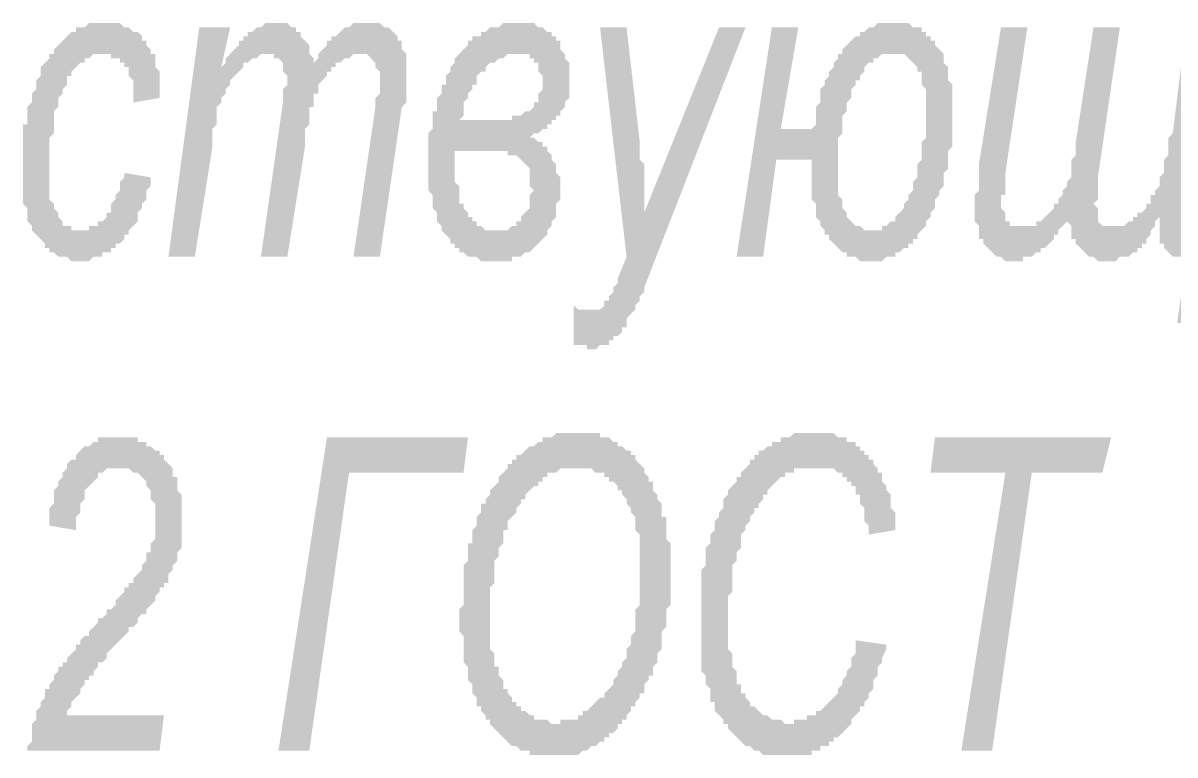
# Model space of a CAD drawing. Header units: millimetres. Extents: x 1372 to 666090, y 1285 to 31551.
# Drawn here: x 509646 to 510737, y 4124 to 4816 of the extents above; entities that cross this region are included whole.
import ezdxf

# ---------------------------------------------------------------- set-up
doc = ezdxf.new("R2010")
doc.units = ezdxf.units.MM
doc.layers.add('PDF _75-АЗ Штамп', color=7, linetype='Continuous')

msp = doc.modelspace()

# ---------------------------------------------------------------- hatches: boundary and pattern name
at = {"layer": 'PDF _75-АЗ Штамп', "transparency": 33554559}
for points in [[(509742.3, 4674.5), (509767.3, 4670.3), (509767.3, 4666.1), (509767.3, 4662), (509763.1, 4657.8), (509763.1, 4653.6), (509763.1, 4649.4), (509758.9, 4645.3), (509758.9, 4641.1), (509758.9, 4641.1), (509754.8, 4636.9), (509754.8, 4632.8), (509754.8, 4628.6), (509750.6, 4624.4), (509750.6, 4624.4), (509746.4, 4620.2), (509746.4, 4616.1), (509742.3, 4616.1), (509742.3, 4611.9), (509742.3, 4611.9), (509738.1, 4607.7), (509733.9, 4607.7), (509733.9, 4603.6), (509729.7, 4603.6), (509729.7, 4599.4), (509725.6, 4599.4), (509721.4, 4599.4), (509721.4, 4595.2), (509717.2, 4595.2), (509713.1, 4595.2), (509713.1, 4595.2), (509708.9, 4591), (509704.7, 4591), (509704.7, 4591), (509700.5, 4591), (509700.5, 4591), (509696.4, 4591), (509692.2, 4591), (509692.2, 4591), (509688, 4595.2), (509683.9, 4595.2), (509683.9, 4595.2), (509679.7, 4595.2), (509675.5, 4599.4), (509675.5, 4599.4), (509671.3, 4599.4), (509671.3, 4603.6), (509667.2, 4603.6), (509667.2, 4607.7), (509663, 4611.9), (509663, 4611.9), (509658.8, 4616.1), (509658.8, 4616.1), (509654.7, 4620.2), (509654.7, 4624.4), (509654.7, 4624.4), (509650.5, 4628.6), (509650.5, 4632.8), (509650.5, 4636.9), (509650.5, 4641.1), (509646.3, 4645.3), (509646.3, 4649.4), (509646.3, 4649.4), (509646.3, 4653.6), (509646.3, 4657.8), (509646.3, 4662), (509646.3, 4670.3), (509646.3, 4674.5), (509646.3, 4678.6), (509646.3, 4678.6), (509646.3, 4682.8), (509646.3, 4687), (509646.3, 4691.2), (509646.3, 4695.3), (509646.3, 4699.5), (509646.3, 4703.7), (509646.3, 4707.8), (509646.3, 4712), (509646.3, 4716.2), (509646.3, 4720.4), (509650.5, 4720.4), (509650.5, 4724.5), (509650.5, 4728.7), (509650.5, 4732.9), (509650.5, 4737), (509654.7, 4741.2), (509654.7, 4745.4), (509654.7, 4745.4), (509654.7, 4749.5), (509658.8, 4753.7), (509658.8, 4757.9), (509658.8, 4762.1), (509663, 4766.2), (509663, 4770.4), (509663, 4774.6), (509667.2, 4778.7), (509667.2, 4778.7), (509671.3, 4782.9), (509671.3, 4787.1), (509675.5, 4787.1), (509675.5, 4791.3), (509679.7, 4795.4), (509679.7, 4795.4), (509683.9, 4799.6), (509683.9, 4799.6), (509683.9, 4799.6), (509688, 4803.8), (509688, 4803.8), (509692.2, 4807.9), (509696.4, 4807.9), (509696.4, 4812.1), (509700.5, 4812.1), (509704.7, 4812.1), (509704.7, 4812.1), (509708.9, 4816.3), (509713.1, 4816.3), (509713.1, 4816.3), (509717.2, 4816.3), (509721.4, 4816.3), (509721.4, 4816.3), (509725.6, 4816.3), (509725.6, 4816.3), (509729.7, 4816.3), (509733.9, 4816.3), (509738.1, 4816.3), (509738.1, 4816.3), (509742.3, 4812.1), (509746.4, 4812.1), (509746.4, 4812.1), (509750.6, 4807.9), (509750.6, 4807.9), (509754.8, 4807.9), (509758.9, 4803.8), (509758.9, 4799.6), (509763.1, 4799.6), (509763.1, 4795.4), (509763.1, 4795.4), (509767.3, 4791.3), (509767.3, 4787.1), (509771.5, 4787.1), (509771.5, 4782.9), (509771.5, 4778.7), (509771.5, 4774.6), (509775.6, 4770.4), (509775.6, 4766.2), (509775.6, 4762.1), (509775.6, 4757.9), (509775.6, 4753.7), (509775.6, 4749.5), (509775.6, 4745.4), (509775.6, 4745.4), (509750.6, 4741.2), (509750.6, 4749.5), (509750.6, 4753.7), (509750.6, 4757.9), (509750.6, 4757.9), (509750.6, 4762.1), (509746.4, 4766.2), (509746.4, 4770.4), (509746.4, 4774.6), (509742.3, 4774.6), (509742.3, 4778.7), (509738.1, 4778.7), (509738.1, 4782.9), (509733.9, 4782.9), (509729.7, 4782.9), (509729.7, 4787.1), (509725.6, 4787.1), (509721.4, 4787.1), (509721.4, 4787.1), (509717.2, 4787.1), (509717.2, 4787.1), (509713.1, 4787.1), (509708.9, 4782.9), (509708.9, 4782.9), (509704.7, 4782.9), (509704.7, 4778.7), (509700.5, 4778.7), (509696.4, 4774.6), (509696.4, 4774.6), (509696.4, 4774.6), (509692.2, 4770.4), (509692.2, 4766.2), (509688, 4766.2), (509688, 4762.1), (509688, 4757.9), (509683.9, 4753.7), (509683.9, 4753.7), (509683.9, 4749.5), (509679.7, 4745.4), (509679.7, 4741.2), (509679.7, 4737), (509675.5, 4732.9), (509675.5, 4728.7), (509675.5, 4724.5), (509675.5, 4720.4), (509675.5, 4716.2), (509675.5, 4712), (509671.3, 4707.8), (509671.3, 4703.7), (509671.3, 4699.5), (509671.3, 4695.3), (509671.3, 4691.2), (509671.3, 4691.2), (509671.3, 4687), (509671.3, 4682.8), (509671.3, 4678.6), (509671.3, 4674.5), (509671.3, 4670.3), (509671.3, 4666.1), (509671.3, 4662), (509671.3, 4657.8), (509671.3, 4653.6), (509671.3, 4649.4), (509675.5, 4645.3), (509675.5, 4641.1), (509675.5, 4641.1), (509679.7, 4636.9), (509679.7, 4632.8), (509679.7, 4632.8), (509683.9, 4628.6), (509683.9, 4624.4), (509688, 4624.4), (509692.2, 4624.4), (509692.2, 4620.2), (509696.4, 4620.2), (509700.5, 4620.2), (509700.5, 4620.2), (509704.7, 4620.2), (509704.7, 4620.2), (509708.9, 4620.2), (509708.9, 4624.4), (509713.1, 4624.4), (509717.2, 4624.4), (509717.2, 4628.6), (509721.4, 4628.6), (509725.6, 4632.8), (509725.6, 4632.8), (509725.6, 4636.9), (509729.7, 4636.9), (509729.7, 4641.1), (509729.7, 4645.3), (509733.9, 4649.4), (509733.9, 4649.4), (509733.9, 4653.6), (509738.1, 4657.8), (509738.1, 4662), (509738.1, 4666.1), (509742.3, 4670.3), (509742.3, 4674.5), (509742.3, 4674.5)], [(509784, 4595.2), (509813.2, 4812.1), (509842.4, 4812.1), (509834, 4774.6), (509838.2, 4778.7), (509838.2, 4782.9), (509842.4, 4787.1), (509846.5, 4791.3), (509846.5, 4791.3), (509850.7, 4795.4), (509850.7, 4799.6), (509854.9, 4799.6), (509854.9, 4803.8), (509859, 4803.8), (509859, 4807.9), (509859, 4807.9), (509863.2, 4807.9), (509867.4, 4812.1), (509867.4, 4812.1), (509871.6, 4812.1), (509875.7, 4816.3), (509875.7, 4816.3), (509879.9, 4816.3), (509884.1, 4816.3), (509884.1, 4816.3), (509888.2, 4816.3), (509892.4, 4816.3), (509892.4, 4816.3), (509896.6, 4816.3), (509900.8, 4812.1), (509900.8, 4812.1), (509904.9, 4812.1), (509904.9, 4807.9), (509909.1, 4807.9), (509909.1, 4803.8), (509913.3, 4799.6), (509913.3, 4799.6), (509917.4, 4795.4), (509917.4, 4791.3), (509917.4, 4787.1), (509921.6, 4782.9), (509921.6, 4778.7), (509921.6, 4774.6), (509921.6, 4778.7), (509925.8, 4782.9), (509925.8, 4787.1), (509930, 4791.3), (509930, 4791.3), (509934.1, 4795.4), (509934.1, 4799.6), (509938.3, 4799.6), (509938.3, 4803.8), (509942.5, 4803.8), (509946.6, 4807.9), (509946.6, 4807.9), (509946.6, 4807.9), (509950.8, 4812.1), (509955, 4812.1), (509955, 4812.1), (509959.2, 4816.3), (509963.3, 4816.3), (509963.3, 4816.3), (509967.5, 4816.3), (509971.7, 4816.3), (509971.7, 4816.3), (509975.8, 4816.3), (509980, 4816.3), (509980, 4816.3), (509984.2, 4816.3), (509988.4, 4812.1), (509988.4, 4812.1), (509992.5, 4812.1), (509996.7, 4807.9), (509996.7, 4807.9), (510000.9, 4803.8), (510000.9, 4803.8), (510000.9, 4799.6), (510005, 4799.6), (510005, 4795.4), (510005, 4791.3), (510009.2, 4787.1), (510009.2, 4782.9), (510009.2, 4778.7), (510009.2, 4774.6), (510009.2, 4770.4), (510009.2, 4766.2), (510009.2, 4766.2), (510009.2, 4762.1), (510009.2, 4757.9), (510009.2, 4753.7), (510009.2, 4749.5), (510009.2, 4745.4), (510009.2, 4741.2), (510005, 4737), (510005, 4737), (509984.2, 4595.2), (509959.2, 4595.2), (509980, 4737), (509980, 4745.4), (509984.2, 4749.5), (509984.2, 4753.7), (509984.2, 4757.9), (509984.2, 4762.1), (509984.2, 4762.1), (509984.2, 4762.1), (509984.2, 4766.2), (509984.2, 4770.4), (509980, 4774.6), (509980, 4778.7), (509980, 4778.7), (509975.8, 4782.9), (509975.8, 4782.9), (509971.7, 4787.1), (509967.5, 4787.1), (509967.5, 4787.1), (509967.5, 4787.1), (509963.3, 4787.1), (509959.2, 4787.1), (509959.2, 4787.1), (509955, 4782.9), (509950.8, 4782.9), (509950.8, 4782.9), (509946.6, 4778.7), (509942.5, 4778.7), (509942.5, 4774.6), (509938.3, 4774.6), (509938.3, 4770.4), (509934.1, 4770.4), (509934.1, 4766.2), (509930, 4762.1), (509930, 4762.1), (509925.8, 4757.9), (509925.8, 4753.7), (509925.8, 4749.5), (509925.8, 4749.5), (509921.6, 4749.5), (509921.6, 4745.4), (509921.6, 4741.2), (509921.6, 4737), (509917.4, 4737), (509917.4, 4732.9), (509917.4, 4728.7), (509917.4, 4724.5), (509917.4, 4720.4), (509913.3, 4716.2), (509913.3, 4707.8), (509913.3, 4703.7), (509913.3, 4699.5), (509896.6, 4595.2), (509871.6, 4595.2), (509892.4, 4741.2), (509892.4, 4745.4), (509892.4, 4753.7), (509896.6, 4757.9), (509896.6, 4757.9), (509896.6, 4762.1), (509896.6, 4762.1), (509896.6, 4766.2), (509892.4, 4770.4), (509892.4, 4774.6), (509892.4, 4778.7), (509892.4, 4778.7), (509888.2, 4782.9), (509884.1, 4782.9), (509884.1, 4787.1), (509879.9, 4787.1), (509879.9, 4787.1), (509875.7, 4787.1), (509871.6, 4787.1), (509871.6, 4787.1), (509867.4, 4782.9), (509863.2, 4782.9), (509863.2, 4782.9), (509859, 4778.7), (509854.9, 4778.7), (509854.9, 4774.6), (509854.9, 4774.6), (509850.7, 4770.4), (509850.7, 4770.4), (509846.5, 4766.2), (509846.5, 4766.2), (509842.4, 4762.1), (509842.4, 4757.9), (509838.2, 4753.7), (509838.2, 4749.5), (509838.2, 4749.5), (509834, 4745.4), (509834, 4741.2), (509834, 4741.2), (509829.8, 4737), (509829.8, 4732.9), (509829.8, 4728.7), (509829.8, 4724.5), (509829.8, 4720.4), (509825.7, 4716.2), (509825.7, 4712), (509825.7, 4707.8), (509825.7, 4703.7), (509825.7, 4699.5), (509825.7, 4699.5), (509809, 4595.2)], [(510167.7, 4511.8), (510167.7, 4549.3), (510171.9, 4545.2), (510176.1, 4545.2), (510176.1, 4545.2), (510180.2, 4545.2), (510184.4, 4545.2), (510184.4, 4545.2), (510188.6, 4545.2), (510188.6, 4545.2), (510192.7, 4545.2), (510196.9, 4549.3), (510196.9, 4549.3), (510196.9, 4553.5), (510201.1, 4553.5), (510201.1, 4557.7), (510205.3, 4561.8), (510205.3, 4561.8), (510205.3, 4566), (510209.4, 4570.2), (510209.4, 4574.4), (510217.8, 4595.2), (510192.7, 4812.1), (510217.8, 4812.1), (510230.3, 4703.7), (510230.3, 4699.5), (510230.3, 4695.3), (510230.3, 4691.2), (510230.3, 4687), (510234.5, 4682.8), (510234.5, 4678.6), (510234.5, 4674.5), (510234.5, 4670.3), (510234.5, 4666.1), (510234.5, 4662), (510234.5, 4657.8), (510234.5, 4653.6), (510234.5, 4649.4), (510234.5, 4645.3), (510234.5, 4641.1), (510234.5, 4636.9), (510305.4, 4812.1), (510330.4, 4812.1), (510234.5, 4566), (510234.5, 4561.8), (510230.3, 4557.7), (510230.3, 4553.5), (510226.1, 4549.3), (510226.1, 4545.2), (510221.9, 4541), (510221.9, 4541), (510217.8, 4536.8), (510217.8, 4532.6), (510217.8, 4528.5), (510213.6, 4528.5), (510213.6, 4524.3), (510213.6, 4524.3), (510209.4, 4520.1), (510209.4, 4520.1), (510205.3, 4520.1), (510205.3, 4516), (510201.1, 4516), (510201.1, 4511.8), (510196.9, 4511.8), (510192.7, 4511.8), (510192.7, 4511.8), (510188.6, 4507.6), (510184.4, 4507.6), (510184.4, 4507.6), (510180.2, 4507.6), (510180.2, 4511.8), (510176.1, 4511.8), (510171.9, 4511.8), (510171.9, 4511.8), (510167.7, 4511.8), (510167.7, 4511.8)], [(510634.9, 4632.8), (510634.9, 4628.6), (510630.7, 4624.4), (510630.7, 4624.4), (510626.5, 4620.2), (510626.5, 4616.1), (510622.4, 4616.1), (510622.4, 4611.9), (510618.2, 4607.7), (510618.2, 4607.7), (510614, 4603.6), (510614, 4603.6), (510609.9, 4603.6), (510609.9, 4599.4), (510605.7, 4599.4), (510601.5, 4595.2), (510601.5, 4595.2), (510597.3, 4595.2), (510593.2, 4595.2), (510593.2, 4591), (510589, 4591), (510584.8, 4591), (510584.8, 4591), (510580.7, 4591), (510576.5, 4591), (510576.5, 4591), (510572.3, 4595.2), (510568.1, 4595.2), (510568.1, 4595.2), (510564, 4599.4), (510564, 4599.4), (510559.8, 4603.6), (510559.8, 4603.6), (510555.6, 4607.7), (510555.6, 4611.9), (510551.5, 4611.9), (510551.5, 4616.1), (510551.5, 4620.2), (510551.5, 4624.4), (510547.3, 4628.6), (510547.3, 4632.8), (510547.3, 4636.9), (510547.3, 4636.9), (510547.3, 4641.1), (510547.3, 4641.1), (510547.3, 4645.3), (510547.3, 4649.4), (510547.3, 4653.6), (510551.5, 4657.8), (510551.5, 4662), (510551.5, 4666.1), (510551.5, 4670.3), (510551.5, 4674.5), (510551.5, 4682.8), (510551.5, 4682.8), (510572.3, 4812.1), (510597.3, 4812.1), (510576.5, 4674.5), (510576.5, 4670.3), (510576.5, 4666.1), (510576.5, 4657.8), (510576.5, 4653.6), (510572.3, 4653.6), (510572.3, 4649.4), (510572.3, 4645.3), (510572.3, 4641.1), (510576.5, 4636.9), (510576.5, 4632.8), (510576.5, 4632.8), (510576.5, 4628.6), (510580.7, 4628.6), (510580.7, 4624.4), (510584.8, 4624.4), (510589, 4624.4), (510593.2, 4624.4), (510593.2, 4624.4), (510597.3, 4624.4), (510601.5, 4624.4), (510601.5, 4624.4), (510605.7, 4624.4), (510605.7, 4628.6), (510609.9, 4628.6), (510614, 4632.8), (510614, 4632.8), (510618.2, 4636.9), (510618.2, 4636.9), (510622.4, 4641.1), (510622.4, 4645.3), (510626.5, 4645.3), (510626.5, 4649.4), (510630.7, 4653.6), (510630.7, 4657.8), (510630.7, 4657.8), (510634.9, 4662), (510634.9, 4666.1), (510634.9, 4666.1), (510639.1, 4670.3), (510639.1, 4674.5), (510639.1, 4678.6), (510639.1, 4682.8), (510639.1, 4687), (510643.2, 4691.2), (510643.2, 4695.3), (510643.2, 4699.5), (510643.2, 4703.7), (510659.9, 4812.1), (510684.9, 4812.1), (510664.1, 4670.3), (510664.1, 4666.1), (510664.1, 4662), (510664.1, 4657.8), (510664.1, 4653.6), (510664.1, 4649.4), (510659.9, 4645.3), (510659.9, 4645.3), (510664.1, 4641.1), (510664.1, 4636.9), (510664.1, 4632.8), (510664.1, 4628.6), (510664.1, 4628.6), (510668.3, 4624.4), (510668.3, 4624.4), (510672.4, 4624.4), (510676.6, 4624.4), (510676.6, 4624.4), (510680.8, 4624.4), (510684.9, 4624.4), (510684.9, 4624.4), (510689.1, 4624.4), (510689.1, 4624.4), (510693.3, 4628.6), (510697.5, 4628.6), (510697.5, 4632.8), (510701.6, 4632.8), (510701.6, 4636.9), (510705.8, 4636.9), (510710, 4641.1), (510710, 4645.3), (510710, 4645.3), (510714.1, 4645.3), (510714.1, 4649.4), (510714.1, 4653.6), (510718.3, 4653.6), (510718.3, 4657.8), (510722.5, 4662), (510722.5, 4662), (510722.5, 4666.1), (510722.5, 4670.3), (510726.7, 4674.5), (510726.7, 4678.6), (510726.7, 4682.8), (510726.7, 4687), (510730.8, 4691.2), (510730.8, 4695.3), (510730.8, 4699.5), (510730.8, 4703.7), (510730.8, 4707.8), (510735, 4712), (510735, 4712), (510747.5, 4812.1), (510772.5, 4812.1), (510747.5, 4649.4), (510747.5, 4645.3), (510747.5, 4641.1), (510747.5, 4636.9), (510747.5, 4632.8), (510747.5, 4628.6), (510747.5, 4624.4), (510751.7, 4624.4), (510751.7, 4624.4), (510755.9, 4620.2), (510755.9, 4620.2), (510772.5, 4620.2), (510760, 4532.6), (510739.2, 4532.6), (510747.5, 4591), (510743.3, 4591), (510743.3, 4595.2), (510739.2, 4595.2), (510735, 4595.2), (510735, 4595.2), (510730.8, 4599.4), (510730.8, 4599.4), (510726.7, 4603.6), (510726.7, 4603.6), (510726.7, 4607.7), (510722.5, 4607.7), (510722.5, 4611.9), (510722.5, 4616.1), (510722.5, 4620.2), (510722.5, 4624.4), (510722.5, 4628.6), (510722.5, 4632.8), (510718.3, 4628.6), (510718.3, 4624.4), (510714.1, 4620.2), (510714.1, 4616.1), (510710, 4611.9), (510710, 4607.7), (510705.8, 4607.7), (510705.8, 4603.6), (510701.6, 4603.6), (510701.6, 4599.4), (510697.5, 4599.4), (510697.5, 4599.4), (510693.3, 4595.2), (510693.3, 4595.2), (510689.1, 4595.2), (510689.1, 4595.2), (510684.9, 4595.2), (510680.8, 4591), (510680.8, 4591), (510676.6, 4591), (510672.4, 4591), (510672.4, 4591), (510672.4, 4591), (510668.3, 4591), (510664.1, 4591), (510664.1, 4591), (510659.9, 4595.2), (510655.7, 4595.2), (510655.7, 4595.2), (510651.6, 4599.4), (510651.6, 4599.4), (510647.4, 4603.6), (510647.4, 4603.6), (510643.2, 4607.7), (510643.2, 4611.9), (510639.1, 4611.9), (510639.1, 4616.1), (510639.1, 4620.2), (510639.1, 4624.4), (510634.9, 4628.6), (510634.9, 4632.8), (510634.9, 4632.8)], [(509650.5, 4128), (509650.5, 4132.2), (509654.7, 4136.4), (509654.7, 4140.6), (509654.7, 4144.7), (509654.7, 4148.9), (509654.7, 4153.1), (509658.8, 4157.2), (509658.8, 4161.4), (509658.8, 4161.4), (509658.8, 4165.6), (509663, 4169.8), (509663, 4169.8), (509663, 4173.9), (509667.2, 4178.1), (509667.2, 4182.3), (509667.2, 4186.4), (509671.3, 4186.4), (509671.3, 4190.6), (509675.5, 4194.8), (509675.5, 4199), (509679.7, 4203.1), (509679.7, 4203.1), (509679.7, 4207.3), (509683.9, 4207.3), (509683.9, 4207.3), (509683.9, 4211.5), (509688, 4211.5), (509688, 4215.6), (509688, 4215.6), (509692.2, 4219.8), (509692.2, 4219.8), (509696.4, 4224), (509696.4, 4228.2), (509700.5, 4228.2), (509700.5, 4232.3), (509704.7, 4236.5), (509708.9, 4236.5), (509708.9, 4240.7), (509713.1, 4244.8), (509717.2, 4249), (509717.2, 4253.2), (509721.4, 4253.2), (509725.6, 4257.3), (509725.6, 4261.5), (509729.7, 4261.5), (509733.9, 4265.7), (509733.9, 4269.9), (509738.1, 4274), (509738.1, 4274), (509742.3, 4278.2), (509742.3, 4282.4), (509746.4, 4282.4), (509746.4, 4286.5), (509750.6, 4286.5), (509750.6, 4290.7), (509750.6, 4290.7), (509754.8, 4294.9), (509754.8, 4294.9), (509758.9, 4299.1), (509758.9, 4303.2), (509763.1, 4307.4), (509763.1, 4311.6), (509763.1, 4315.7), (509767.3, 4315.7), (509767.3, 4319.9), (509767.3, 4324.1), (509767.3, 4324.1), (509771.5, 4328.3), (509771.5, 4332.4), (509771.5, 4336.6), (509771.5, 4340.8), (509771.5, 4344.9), (509771.5, 4344.9), (509771.5, 4349.1), (509771.5, 4353.3), (509771.5, 4357.5), (509771.5, 4361.6), (509767.3, 4365.8), (509767.3, 4370), (509767.3, 4374.1), (509763.1, 4378.3), (509763.1, 4378.3), (509763.1, 4382.5), (509758.9, 4386.7), (509758.9, 4386.7), (509754.8, 4390.8), (509754.8, 4390.8), (509750.6, 4390.8), (509746.4, 4395), (509746.4, 4395), (509742.3, 4395), (509738.1, 4395), (509738.1, 4395), (509733.9, 4395), (509729.7, 4395), (509729.7, 4395), (509725.6, 4395), (509721.4, 4390.8), (509721.4, 4390.8), (509717.2, 4390.8), (509717.2, 4386.7), (509713.1, 4382.5), (509713.1, 4382.5), (509708.9, 4378.3), (509708.9, 4378.3), (509704.7, 4374.1), (509704.7, 4370), (509704.7, 4365.8), (509704.7, 4365.8), (509700.5, 4361.6), (509700.5, 4357.5), (509700.5, 4353.3), (509696.4, 4349.1), (509696.4, 4344.9), (509696.4, 4340.8), (509696.4, 4336.6), (509671.3, 4340.8), (509671.3, 4344.9), (509671.3, 4349.1), (509671.3, 4353.3), (509671.3, 4357.5), (509675.5, 4361.6), (509675.5, 4365.8), (509675.5, 4370), (509675.5, 4374.1), (509679.7, 4378.3), (509679.7, 4378.3), (509679.7, 4382.5), (509683.9, 4386.7), (509683.9, 4390.8), (509683.9, 4390.8), (509688, 4395), (509688, 4399.2), (509692.2, 4403.3), (509692.2, 4403.3), (509696.4, 4403.3), (509696.4, 4407.5), (509700.5, 4411.7), (509700.5, 4411.7), (509704.7, 4415.9), (509704.7, 4415.9), (509708.9, 4415.9), (509713.1, 4420), (509713.1, 4420), (509717.2, 4420), (509717.2, 4424.2), (509721.4, 4424.2), (509725.6, 4424.2), (509725.6, 4424.2), (509729.7, 4424.2), (509733.9, 4424.2), (509738.1, 4424.2), (509738.1, 4424.2), (509742.3, 4424.2), (509746.4, 4424.2), (509746.4, 4424.2), (509750.6, 4424.2), (509754.8, 4424.2), (509754.8, 4420), (509758.9, 4420), (509763.1, 4420), (509763.1, 4415.9), (509767.3, 4415.9), (509767.3, 4415.9), (509771.5, 4411.7), (509775.6, 4411.7), (509775.6, 4407.5), (509779.8, 4407.5), (509779.8, 4403.3), (509784, 4399.2), (509784, 4399.2), (509788.1, 4395), (509788.1, 4390.8), (509788.1, 4386.7), (509792.3, 4386.7), (509792.3, 4382.5), (509792.3, 4378.3), (509792.3, 4374.1), (509796.5, 4370), (509796.5, 4365.8), (509796.5, 4361.6), (509796.5, 4357.5), (509796.5, 4353.3), (509796.5, 4349.1), (509796.5, 4344.9), (509796.5, 4344.9), (509796.5, 4340.8), (509796.5, 4336.6), (509796.5, 4332.4), (509796.5, 4332.4), (509796.5, 4328.3), (509796.5, 4324.1), (509796.5, 4319.9), (509792.3, 4315.7), (509792.3, 4311.6), (509792.3, 4307.4), (509788.1, 4303.2), (509788.1, 4299.1), (509788.1, 4299.1), (509784, 4294.9), (509784, 4290.7), (509784, 4290.7), (509784, 4286.5), (509779.8, 4286.5), (509779.8, 4282.4), (509779.8, 4282.4), (509775.6, 4282.4), (509775.6, 4278.2), (509775.6, 4278.2), (509771.5, 4274), (509771.5, 4274), (509771.5, 4269.9), (509767.3, 4265.7), (509767.3, 4265.7), (509763.1, 4261.5), (509763.1, 4257.3), (509758.9, 4257.3), (509754.8, 4253.2), (509754.8, 4249), (509750.6, 4244.8), (509746.4, 4244.8), (509746.4, 4240.7), (509742.3, 4236.5), (509738.1, 4232.3), (509733.9, 4228.2), (509729.7, 4224), (509729.7, 4224), (509725.6, 4219.8), (509725.6, 4215.6), (509721.4, 4211.5), (509717.2, 4211.5), (509717.2, 4207.3), (509713.1, 4203.1), (509713.1, 4199), (509708.9, 4199), (509708.9, 4194.8), (509704.7, 4194.8), (509704.7, 4190.6), (509704.7, 4190.6), (509700.5, 4186.4), (509700.5, 4182.3), (509696.4, 4178.1), (509696.4, 4178.1), (509692.2, 4173.9), (509692.2, 4169.8), (509688, 4165.6), (509688, 4165.6), (509688, 4161.4), (509779.8, 4161.4), (509775.6, 4128)], [(509934.1, 4424.2), (510067.6, 4424.2), (510063.4, 4390.8), (509955, 4390.8), (509917.4, 4128), (509888.2, 4128)], [(510434.7, 4232.3), (510463.9, 4228.2), (510463.9, 4224), (510459.7, 4215.6), (510459.7, 4211.5), (510459.7, 4211.5), (510455.5, 4207.3), (510455.5, 4203.1), (510455.5, 4199), (510451.4, 4194.8), (510451.4, 4190.6), (510451.4, 4186.4), (510447.2, 4182.3), (510447.2, 4182.3), (510447.2, 4178.1), (510443, 4173.9), (510443, 4169.8), (510438.8, 4169.8), (510438.8, 4165.6), (510434.7, 4161.4), (510434.7, 4161.4), (510430.5, 4157.2), (510430.5, 4153.1), (510430.5, 4153.1), (510426.3, 4148.9), (510426.3, 4148.9), (510422.2, 4144.7), (510422.2, 4144.7), (510418, 4140.6), (510413.8, 4140.6), (510413.8, 4136.4), (510409.6, 4136.4), (510409.6, 4132.2), (510405.5, 4132.2), (510401.3, 4132.2), (510401.3, 4128), (510397.1, 4128), (510393, 4128), (510393, 4123.9), (510388.8, 4123.9), (510384.6, 4123.9), (510384.6, 4123.9), (510380.4, 4123.9), (510376.3, 4123.9), (510376.3, 4123.9), (510372.1, 4123.9), (510367.9, 4123.9), (510367.9, 4123.9), (510367.9, 4123.9), (510363.8, 4123.9), (510359.6, 4123.9), (510355.4, 4123.9), (510355.4, 4123.9), (510351.2, 4123.9), (510347.1, 4123.9), (510347.1, 4123.9), (510342.9, 4128), (510338.7, 4128), (510338.7, 4128), (510334.6, 4132.2), (510330.4, 4132.2), (510330.4, 4132.2), (510326.2, 4136.4), (510326.2, 4136.4), (510322, 4140.6), (510322, 4140.6), (510317.9, 4144.7), (510317.9, 4144.7), (510313.7, 4148.9), (510313.7, 4153.1), (510309.5, 4153.1), (510309.5, 4153.1), (510309.5, 4157.2), (510305.4, 4161.4), (510305.4, 4161.4), (510301.2, 4165.6), (510301.2, 4169.8), (510301.2, 4173.9), (510297, 4173.9), (510297, 4178.1), (510297, 4182.3), (510297, 4186.4), (510292.8, 4190.6), (510292.8, 4194.8), (510292.8, 4194.8), (510292.8, 4199), (510288.7, 4203.1), (510288.7, 4207.3), (510288.7, 4211.5), (510288.7, 4215.6), (510288.7, 4219.8), (510288.7, 4224), (510288.7, 4228.2), (510288.7, 4232.3), (510288.7, 4240.7), (510288.7, 4244.8), (510288.7, 4249), (510288.7, 4249), (510288.7, 4253.2), (510288.7, 4257.3), (510288.7, 4261.5), (510288.7, 4265.7), (510288.7, 4269.9), (510288.7, 4274), (510288.7, 4278.2), (510288.7, 4282.4), (510288.7, 4286.5), (510288.7, 4290.7), (510288.7, 4294.9), (510288.7, 4299.1), (510292.8, 4303.2), (510292.8, 4307.4), (510292.8, 4311.6), (510292.8, 4315.7), (510292.8, 4319.9), (510297, 4324.1), (510297, 4328.3), (510297, 4332.4), (510297, 4332.4), (510301.2, 4336.6), (510301.2, 4340.8), (510301.2, 4344.9), (510305.4, 4349.1), (510305.4, 4353.3), (510305.4, 4353.3), (510309.5, 4357.5), (510309.5, 4361.6), (510309.5, 4365.8), (510313.7, 4370), (510313.7, 4370), (510313.7, 4374.1), (510317.9, 4378.3), (510317.9, 4378.3), (510322, 4382.5), (510322, 4386.7), (510326.2, 4386.7), (510326.2, 4390.8), (510330.4, 4395), (510330.4, 4395), (510334.6, 4399.2), (510334.6, 4403.3), (510338.7, 4403.3), (510338.7, 4407.5), (510342.9, 4407.5), (510342.9, 4411.7), (510347.1, 4411.7), (510351.2, 4415.9), (510351.2, 4415.9), (510355.4, 4415.9), (510355.4, 4420), (510359.6, 4420), (510363.8, 4420), (510363.8, 4424.2), (510367.9, 4424.2), (510372.1, 4424.2), (510372.1, 4424.2), (510376.3, 4428.4), (510380.4, 4428.4), (510380.4, 4428.4), (510384.6, 4428.4), (510388.8, 4428.4), (510388.8, 4428.4), (510393, 4428.4), (510397.1, 4428.4), (510397.1, 4428.4), (510401.3, 4428.4), (510405.5, 4428.4), (510409.6, 4428.4), (510409.6, 4428.4), (510413.8, 4428.4), (510418, 4424.2), (510418, 4424.2), (510422.2, 4424.2), (510426.3, 4424.2), (510426.3, 4420), (510430.5, 4420), (510434.7, 4420), (510434.7, 4415.9), (510438.8, 4415.9), (510438.8, 4411.7), (510443, 4411.7), (510443, 4407.5), (510447.2, 4407.5), (510447.2, 4403.3), (510447.2, 4403.3), (510451.4, 4403.3), (510451.4, 4399.2), (510455.5, 4395), (510455.5, 4390.8), (510459.7, 4390.8), (510459.7, 4386.7), (510459.7, 4382.5), (510463.9, 4378.3), (510463.9, 4378.3), (510463.9, 4374.1), (510468, 4370), (510468, 4365.8), (510468, 4361.6), (510468, 4357.5), (510472.2, 4353.3), (510472.2, 4349.1), (510472.2, 4344.9), (510472.2, 4340.8), (510472.2, 4336.6), (510472.2, 4336.6), (510447.2, 4332.4), (510447.2, 4336.6), (510447.2, 4340.8), (510443, 4344.9), (510443, 4349.1), (510443, 4353.3), (510443, 4357.5), (510438.8, 4361.6), (510438.8, 4365.8), (510438.8, 4370), (510434.7, 4370), (510434.7, 4374.1), (510434.7, 4378.3), (510430.5, 4378.3), (510430.5, 4382.5), (510426.3, 4382.5), (510426.3, 4386.7), (510422.2, 4386.7), (510422.2, 4390.8), (510418, 4390.8), (510418, 4390.8), (510413.8, 4395), (510409.6, 4395), (510409.6, 4395), (510405.5, 4395), (510401.3, 4395), (510397.1, 4395), (510397.1, 4395), (510393, 4395), (510393, 4395), (510388.8, 4395), (510384.6, 4395), (510384.6, 4395), (510380.4, 4395), (510376.3, 4395), (510376.3, 4390.8), (510372.1, 4390.8), (510367.9, 4390.8), (510367.9, 4386.7), (510363.8, 4386.7), (510363.8, 4386.7), (510359.6, 4382.5), (510359.6, 4382.5), (510355.4, 4378.3), (510355.4, 4378.3), (510351.2, 4374.1), (510351.2, 4370), (510347.1, 4370), (510347.1, 4365.8), (510342.9, 4361.6), (510342.9, 4357.5), (510338.7, 4357.5), (510338.7, 4353.3), (510334.6, 4349.1), (510334.6, 4349.1), (510334.6, 4344.9), (510330.4, 4340.8), (510330.4, 4336.6), (510330.4, 4336.6), (510326.2, 4332.4), (510326.2, 4328.3), (510326.2, 4324.1), (510326.2, 4319.9), (510322, 4315.7), (510322, 4311.6), (510322, 4307.4), (510322, 4307.4), (510317.9, 4303.2), (510317.9, 4299.1), (510317.9, 4294.9), (510317.9, 4290.7), (510317.9, 4286.5), (510317.9, 4282.4), (510317.9, 4278.2), (510313.7, 4274), (510313.7, 4269.9), (510313.7, 4265.7), (510313.7, 4261.5), (510313.7, 4257.3), (510313.7, 4253.2), (510313.7, 4249), (510313.7, 4244.8), (510313.7, 4240.7), (510313.7, 4236.5), (510313.7, 4228.2), (510313.7, 4224), (510317.9, 4219.8), (510317.9, 4215.6), (510317.9, 4211.5), (510317.9, 4211.5), (510317.9, 4207.3), (510322, 4203.1), (510322, 4199), (510322, 4194.8), (510322, 4190.6), (510326.2, 4190.6), (510326.2, 4186.4), (510326.2, 4182.3), (510330.4, 4182.3), (510330.4, 4178.1), (510330.4, 4178.1), (510334.6, 4173.9), (510334.6, 4169.8), (510338.7, 4169.8), (510342.9, 4165.6), (510342.9, 4165.6), (510347.1, 4161.4), (510347.1, 4161.4), (510351.2, 4161.4), (510355.4, 4157.2), (510355.4, 4157.2), (510359.6, 4157.2), (510363.8, 4157.2), (510363.8, 4157.2), (510367.9, 4153.1), (510372.1, 4153.1), (510372.1, 4153.1), (510376.3, 4153.1), (510376.3, 4157.2), (510380.4, 4157.2), (510384.6, 4157.2), (510384.6, 4157.2), (510388.8, 4157.2), (510388.8, 4161.4), (510393, 4161.4), (510397.1, 4161.4), (510397.1, 4165.6), (510401.3, 4165.6), (510405.5, 4169.8), (510405.5, 4169.8), (510409.6, 4173.9), (510409.6, 4173.9), (510413.8, 4178.1), (510413.8, 4178.1), (510418, 4182.3), (510418, 4186.4), (510418, 4186.4), (510422.2, 4190.6), (510422.2, 4194.8), (510426.3, 4199), (510426.3, 4203.1), (510426.3, 4203.1), (510430.5, 4207.3), (510430.5, 4211.5), (510430.5, 4215.6), (510434.7, 4219.8), (510434.7, 4224), (510434.7, 4228.2), (510434.7, 4232.3)], [(510534.8, 4128), (510576.5, 4390.8), (510505.6, 4390.8), (510509.8, 4424.2), (510676.6, 4424.2), (510668.3, 4390.8), (510601.5, 4390.8), (510564, 4128)]]:
    msp.add_hatch(color=256, dxfattribs=at).paths.add_polyline_path(points)
h = msp.add_hatch(color=256, dxfattribs=at)
h.paths.add_polyline_path([(510126, 4707.8), (510130.2, 4707.8), (510130.2, 4707.8), (510134.3, 4703.7), (510138.5, 4703.7), (510138.5, 4699.5), (510142.7, 4699.5), (510142.7, 4695.3), (510146.9, 4691.2), (510146.9, 4691.2), (510146.9, 4687), (510151, 4682.8), (510151, 4678.6), (510151, 4674.5), (510155.2, 4670.3), (510155.2, 4666.1), (510155.2, 4662), (510155.2, 4657.8), (510155.2, 4657.8), (510155.2, 4653.6), (510155.2, 4653.6), (510155.2, 4649.4), (510151, 4645.3), (510151, 4641.1), (510151, 4636.9), (510151, 4632.8), (510146.9, 4628.6), (510146.9, 4628.6), (510146.9, 4624.4), (510142.7, 4620.2), (510142.7, 4616.1), (510138.5, 4611.9), (510138.5, 4611.9), (510138.5, 4611.9), (510134.3, 4607.7), (510134.3, 4607.7), (510130.2, 4603.6), (510130.2, 4603.6), (510126, 4599.4), (510126, 4599.4), (510121.8, 4599.4), (510117.7, 4595.2), (510117.7, 4595.2), (510113.5, 4595.2), (510109.3, 4595.2), (510109.3, 4591), (510105.1, 4591), (510101, 4591), (510096.8, 4591), (510092.6, 4591), (510092.6, 4591), (510088.5, 4591), (510088.5, 4591), (510084.3, 4591), (510080.1, 4591), (510075.9, 4595.2), (510075.9, 4595.2), (510071.8, 4595.2), (510067.6, 4595.2), (510067.6, 4595.2), (510063.4, 4599.4), (510063.4, 4599.4), (510059.3, 4599.4), (510059.3, 4603.6), (510055.1, 4603.6), (510055.1, 4607.7), (510050.9, 4607.7), (510050.9, 4611.9), (510046.8, 4616.1), (510046.8, 4616.1), (510042.6, 4620.2), (510042.6, 4624.4), (510038.4, 4628.6), (510038.4, 4632.8), (510038.4, 4632.8), (510038.4, 4636.9), (510034.2, 4641.1), (510034.2, 4645.3), (510034.2, 4649.4), (510034.2, 4653.6), (510030.1, 4657.8), (510030.1, 4657.8), (510030.1, 4662), (510030.1, 4666.1), (510030.1, 4670.3), (510030.1, 4674.5), (510030.1, 4678.6), (510030.1, 4682.8), (510030.1, 4687), (510030.1, 4691.2), (510030.1, 4695.3), (510030.1, 4699.5), (510030.1, 4703.7), (510030.1, 4707.8), (510030.1, 4712), (510034.2, 4716.2), (510034.2, 4720.4), (510034.2, 4724.5), (510034.2, 4728.7), (510034.2, 4732.9), (510038.4, 4732.9), (510038.4, 4737), (510038.4, 4741.2), (510038.4, 4745.4), (510042.6, 4749.5), (510042.6, 4753.7), (510042.6, 4757.9), (510046.8, 4757.9), (510046.8, 4762.1), (510046.8, 4766.2), (510050.9, 4770.4), (510050.9, 4774.6), (510050.9, 4774.6), (510050.9, 4774.6), (510055.1, 4778.7), (510055.1, 4782.9), (510059.3, 4787.1), (510059.3, 4787.1), (510063.4, 4791.3), (510063.4, 4791.3), (510067.6, 4795.4), (510067.6, 4799.6), (510071.8, 4799.6), (510071.8, 4803.8), (510075.9, 4803.8), (510080.1, 4803.8), (510080.1, 4807.9), (510084.3, 4807.9), (510084.3, 4807.9), (510088.5, 4812.1), (510092.6, 4812.1), (510092.6, 4812.1), (510096.8, 4812.1), (510101, 4816.3), (510101, 4816.3), (510105.1, 4816.3), (510109.3, 4816.3), (510109.3, 4816.3), (510113.5, 4816.3), (510113.5, 4816.3), (510117.7, 4816.3), (510121.8, 4816.3), (510126, 4816.3), (510130.2, 4816.3), (510130.2, 4816.3), (510134.3, 4812.1), (510138.5, 4812.1), (510138.5, 4812.1), (510142.7, 4807.9), (510142.7, 4807.9), (510146.9, 4807.9), (510146.9, 4803.8), (510151, 4803.8), (510151, 4799.6), (510155.2, 4799.6), (510155.2, 4795.4), (510155.2, 4791.3), (510159.4, 4787.1), (510159.4, 4787.1), (510159.4, 4782.9), (510163.5, 4778.7), (510163.5, 4774.6), (510163.5, 4770.4), (510163.5, 4766.2), (510163.5, 4762.1), (510163.5, 4757.9), (510163.5, 4753.7), (510163.5, 4749.5), (510163.5, 4745.4), (510159.4, 4741.2), (510159.4, 4741.2), (510159.4, 4737), (510155.2, 4732.9), (510155.2, 4728.7), (510155.2, 4728.7), (510151, 4728.7), (510151, 4724.5), (510146.9, 4724.5), (510146.9, 4720.4), (510142.7, 4720.4), (510142.7, 4716.2), (510138.5, 4716.2), (510134.3, 4712), (510134.3, 4712), (510130.2, 4712), (510126, 4707.8), (510126, 4707.8)], flags=0)
h.paths.add_polyline_path([(510059.3, 4724.5), (510063.4, 4724.5), (510067.6, 4724.5), (510071.8, 4724.5), (510071.8, 4724.5), (510075.9, 4724.5), (510080.1, 4724.5), (510080.1, 4724.5), (510084.3, 4724.5), (510084.3, 4724.5), (510088.5, 4724.5), (510092.6, 4724.5), (510096.8, 4724.5), (510101, 4724.5), (510101, 4724.5), (510105.1, 4724.5), (510109.3, 4724.5), (510109.3, 4728.7), (510113.5, 4728.7), (510113.5, 4728.7), (510117.7, 4728.7), (510121.8, 4732.9), (510121.8, 4732.9), (510121.8, 4732.9), (510126, 4732.9), (510130.2, 4737), (510130.2, 4741.2), (510134.3, 4741.2), (510134.3, 4745.4), (510134.3, 4749.5), (510134.3, 4749.5), (510138.5, 4753.7), (510138.5, 4757.9), (510138.5, 4762.1), (510138.5, 4762.1), (510138.5, 4766.2), (510134.3, 4770.4), (510134.3, 4774.6), (510134.3, 4778.7), (510130.2, 4778.7), (510130.2, 4782.9), (510126, 4782.9), (510126, 4787.1), (510121.8, 4787.1), (510117.7, 4787.1), (510113.5, 4787.1), (510113.5, 4787.1), (510113.5, 4787.1), (510109.3, 4787.1), (510105.1, 4787.1), (510105.1, 4787.1), (510101, 4782.9), (510096.8, 4782.9), (510096.8, 4782.9), (510092.6, 4778.7), (510088.5, 4778.7), (510088.5, 4778.7), (510084.3, 4774.6), (510084.3, 4770.4), (510080.1, 4770.4), (510080.1, 4770.4), (510075.9, 4766.2), (510075.9, 4762.1), (510075.9, 4757.9), (510071.8, 4757.9), (510071.8, 4753.7), (510067.6, 4749.5), (510067.6, 4745.4), (510067.6, 4745.4), (510063.4, 4741.2), (510063.4, 4737), (510063.4, 4732.9), (510063.4, 4728.7), (510059.3, 4724.5)], flags=0)
h.paths.add_polyline_path([(510055.1, 4695.3), (510055.1, 4691.2), (510055.1, 4687), (510055.1, 4682.8), (510055.1, 4678.6), (510055.1, 4678.6), (510055.1, 4674.5), (510055.1, 4670.3), (510055.1, 4666.1), (510059.3, 4662), (510059.3, 4657.8), (510059.3, 4653.6), (510059.3, 4649.4), (510059.3, 4645.3), (510063.4, 4645.3), (510063.4, 4641.1), (510067.6, 4636.9), (510067.6, 4636.9), (510067.6, 4632.8), (510071.8, 4632.8), (510071.8, 4628.6), (510075.9, 4628.6), (510075.9, 4624.4), (510080.1, 4624.4), (510080.1, 4624.4), (510084.3, 4620.2), (510088.5, 4620.2), (510092.6, 4620.2), (510092.6, 4620.2), (510096.8, 4620.2), (510096.8, 4620.2), (510101, 4620.2), (510105.1, 4620.2), (510109.3, 4624.4), (510109.3, 4624.4), (510113.5, 4624.4), (510113.5, 4628.6), (510117.7, 4628.6), (510117.7, 4632.8), (510117.7, 4632.8), (510121.8, 4636.9), (510121.8, 4636.9), (510126, 4641.1), (510126, 4645.3), (510126, 4649.4), (510126, 4653.6), (510130.2, 4657.8), (510130.2, 4657.8), (510126, 4662), (510126, 4666.1), (510126, 4670.3), (510126, 4674.5), (510126, 4678.6), (510121.8, 4682.8), (510121.8, 4682.8), (510117.7, 4687), (510117.7, 4687), (510117.7, 4687), (510113.5, 4691.2), (510113.5, 4691.2), (510109.3, 4691.2), (510109.3, 4691.2), (510105.1, 4691.2), (510105.1, 4695.3), (510101, 4695.3), (510096.8, 4695.3), (510096.8, 4695.3), (510092.6, 4695.3), (510088.5, 4695.3), (510084.3, 4695.3), (510080.1, 4695.3), (510080.1, 4695.3), (510075.9, 4695.3), (510071.8, 4695.3), (510067.6, 4695.3), (510067.6, 4695.3), (510063.4, 4695.3), (510059.3, 4695.3), (510055.1, 4695.3)], flags=0)
h = msp.add_hatch(color=256, dxfattribs=at)
h.paths.add_polyline_path([(510355.4, 4812.1), (510380.4, 4812.1), (510363.8, 4716.2), (510393, 4716.2), (510397.1, 4720.4), (510397.1, 4724.5), (510397.1, 4728.7), (510397.1, 4732.9), (510397.1, 4737), (510401.3, 4741.2), (510401.3, 4745.4), (510401.3, 4749.5), (510401.3, 4753.7), (510405.5, 4757.9), (510405.5, 4762.1), (510405.5, 4762.1), (510409.6, 4766.2), (510409.6, 4770.4), (510413.8, 4774.6), (510413.8, 4774.6), (510413.8, 4778.7), (510418, 4782.9), (510418, 4787.1), (510422.2, 4787.1), (510422.2, 4791.3), (510426.3, 4795.4), (510426.3, 4795.4), (510430.5, 4799.6), (510430.5, 4799.6), (510434.7, 4803.8), (510438.8, 4803.8), (510438.8, 4807.9), (510443, 4807.9), (510443, 4807.9), (510447.2, 4812.1), (510451.4, 4812.1), (510451.4, 4812.1), (510455.5, 4816.3), (510459.7, 4816.3), (510459.7, 4816.3), (510463.9, 4816.3), (510468, 4816.3), (510468, 4816.3), (510472.2, 4816.3), (510472.2, 4816.3), (510476.4, 4816.3), (510480.6, 4816.3), (510484.7, 4816.3), (510484.7, 4816.3), (510488.9, 4812.1), (510493.1, 4812.1), (510493.1, 4812.1), (510497.2, 4812.1), (510497.2, 4807.9), (510501.4, 4807.9), (510501.4, 4803.8), (510505.6, 4803.8), (510505.6, 4799.6), (510509.8, 4799.6), (510509.8, 4795.4), (510513.9, 4791.3), (510513.9, 4791.3), (510518.1, 4787.1), (510518.1, 4782.9), (510518.1, 4778.7), (510518.1, 4778.7), (510522.3, 4774.6), (510522.3, 4770.4), (510522.3, 4766.2), (510522.3, 4762.1), (510526.4, 4757.9), (510526.4, 4753.7), (510526.4, 4749.5), (510526.4, 4745.4), (510526.4, 4741.2), (510526.4, 4737), (510526.4, 4732.9), (510526.4, 4728.7), (510526.4, 4724.5), (510526.4, 4720.4), (510526.4, 4716.2), (510526.4, 4712), (510526.4, 4707.8), (510526.4, 4703.7), (510526.4, 4699.5), (510526.4, 4699.5), (510522.3, 4695.3), (510522.3, 4691.2), (510522.3, 4687), (510522.3, 4682.8), (510522.3, 4678.6), (510518.1, 4674.5), (510518.1, 4670.3), (510518.1, 4666.1), (510518.1, 4662), (510513.9, 4657.8), (510513.9, 4657.8), (510513.9, 4653.6), (510509.8, 4649.4), (510509.8, 4645.3), (510509.8, 4641.1), (510505.6, 4636.9), (510505.6, 4632.8), (510505.6, 4632.8), (510501.4, 4628.6), (510501.4, 4628.6), (510501.4, 4624.4), (510497.2, 4620.2), (510497.2, 4620.2), (510493.1, 4616.1), (510493.1, 4611.9), (510488.9, 4611.9), (510488.9, 4607.7), (510484.7, 4607.7), (510484.7, 4603.6), (510480.6, 4603.6), (510476.4, 4599.4), (510476.4, 4599.4), (510472.2, 4599.4), (510472.2, 4595.2), (510468, 4595.2), (510463.9, 4595.2), (510463.9, 4595.2), (510459.7, 4591), (510455.5, 4591), (510455.5, 4591), (510451.4, 4591), (510447.2, 4591), (510447.2, 4591), (510443, 4591), (510438.8, 4591), (510434.7, 4595.2), (510434.7, 4595.2), (510430.5, 4595.2), (510426.3, 4595.2), (510426.3, 4599.4), (510422.2, 4599.4), (510422.2, 4599.4), (510418, 4603.6), (510418, 4603.6), (510413.8, 4607.7), (510413.8, 4607.7), (510409.6, 4611.9), (510409.6, 4616.1), (510405.5, 4616.1), (510405.5, 4620.2), (510401.3, 4624.4), (510401.3, 4628.6), (510401.3, 4628.6), (510397.1, 4632.8), (510397.1, 4636.9), (510397.1, 4641.1), (510397.1, 4645.3), (510393, 4649.4), (510393, 4653.6), (510393, 4657.8), (510393, 4662), (510393, 4662), (510393, 4666.1), (510393, 4670.3), (510393, 4674.5), (510393, 4678.6), (510393, 4682.8), (510393, 4687), (510393, 4687), (510359.6, 4687), (510347.1, 4595.2), (510322, 4595.2)], flags=0)
h.paths.add_polyline_path([(510418, 4674.5), (510418, 4670.3), (510418, 4666.1), (510418, 4662), (510418, 4657.8), (510418, 4653.6), (510422.2, 4649.4), (510422.2, 4645.3), (510422.2, 4641.1), (510422.2, 4641.1), (510426.3, 4636.9), (510426.3, 4636.9), (510426.3, 4632.8), (510430.5, 4628.6), (510430.5, 4628.6), (510434.7, 4624.4), (510438.8, 4624.4), (510438.8, 4624.4), (510443, 4620.2), (510447.2, 4620.2), (510447.2, 4620.2), (510451.4, 4620.2), (510451.4, 4620.2), (510455.5, 4620.2), (510459.7, 4620.2), (510459.7, 4624.4), (510463.9, 4624.4), (510463.9, 4624.4), (510468, 4628.6), (510468, 4628.6), (510472.2, 4628.6), (510472.2, 4632.8), (510476.4, 4636.9), (510476.4, 4636.9), (510480.6, 4641.1), (510480.6, 4645.3), (510484.7, 4649.4), (510484.7, 4649.4), (510484.7, 4653.6), (510488.9, 4657.8), (510488.9, 4662), (510488.9, 4666.1), (510493.1, 4670.3), (510493.1, 4674.5), (510493.1, 4678.6), (510493.1, 4682.8), (510497.2, 4687), (510497.2, 4691.2), (510497.2, 4695.3), (510497.2, 4699.5), (510497.2, 4703.7), (510497.2, 4703.7), (510501.4, 4707.8), (510501.4, 4712), (510501.4, 4716.2), (510501.4, 4720.4), (510501.4, 4724.5), (510501.4, 4728.7), (510501.4, 4732.9), (510501.4, 4737), (510501.4, 4741.2), (510501.4, 4745.4), (510501.4, 4749.5), (510501.4, 4753.7), (510497.2, 4757.9), (510497.2, 4762.1), (510497.2, 4766.2), (510497.2, 4770.4), (510493.1, 4770.4), (510493.1, 4774.6), (510493.1, 4774.6), (510488.9, 4778.7), (510488.9, 4778.7), (510484.7, 4782.9), (510484.7, 4782.9), (510480.6, 4787.1), (510476.4, 4787.1), (510476.4, 4787.1), (510472.2, 4787.1), (510468, 4787.1), (510468, 4787.1), (510463.9, 4787.1), (510459.7, 4787.1), (510459.7, 4787.1), (510455.5, 4782.9), (510455.5, 4782.9), (510451.4, 4782.9), (510451.4, 4778.7), (510447.2, 4778.7), (510443, 4774.6), (510443, 4774.6), (510443, 4770.4), (510438.8, 4766.2), (510438.8, 4762.1), (510434.7, 4762.1), (510434.7, 4757.9), (510430.5, 4753.7), (510430.5, 4749.5), (510430.5, 4745.4), (510426.3, 4741.2), (510426.3, 4737), (510426.3, 4737), (510426.3, 4732.9), (510422.2, 4728.7), (510422.2, 4724.5), (510422.2, 4720.4), (510422.2, 4716.2), (510422.2, 4712), (510418, 4707.8), (510418, 4703.7), (510418, 4699.5), (510418, 4695.3), (510418, 4691.2), (510418, 4687), (510418, 4682.8), (510418, 4678.6), (510418, 4674.5), (510418, 4674.5)], flags=0)
h = msp.add_hatch(color=256, dxfattribs=at)
h.paths.add_polyline_path([(510059.3, 4253.2), (510059.3, 4257.3), (510059.3, 4261.5), (510063.4, 4265.7), (510063.4, 4269.9), (510063.4, 4274), (510063.4, 4278.2), (510063.4, 4282.4), (510063.4, 4286.5), (510063.4, 4290.7), (510063.4, 4294.9), (510063.4, 4299.1), (510063.4, 4303.2), (510067.6, 4307.4), (510067.6, 4311.6), (510067.6, 4315.7), (510067.6, 4319.9), (510067.6, 4324.1), (510071.8, 4324.1), (510071.8, 4328.3), (510071.8, 4332.4), (510071.8, 4336.6), (510075.9, 4340.8), (510075.9, 4344.9), (510075.9, 4349.1), (510075.9, 4349.1), (510080.1, 4353.3), (510080.1, 4357.5), (510080.1, 4361.6), (510084.3, 4361.6), (510084.3, 4365.8), (510088.5, 4370), (510088.5, 4374.1), (510088.5, 4374.1), (510092.6, 4378.3), (510092.6, 4378.3), (510096.8, 4382.5), (510096.8, 4386.7), (510101, 4390.8), (510101, 4390.8), (510105.1, 4395), (510105.1, 4399.2), (510109.3, 4399.2), (510109.3, 4403.3), (510113.5, 4403.3), (510113.5, 4407.5), (510117.7, 4407.5), (510121.8, 4411.7), (510121.8, 4411.7), (510126, 4415.9), (510126, 4415.9), (510130.2, 4415.9), (510134.3, 4420), (510134.3, 4420), (510138.5, 4420), (510138.5, 4424.2), (510142.7, 4424.2), (510146.9, 4424.2), (510146.9, 4424.2), (510151, 4428.4), (510155.2, 4428.4), (510155.2, 4428.4), (510159.4, 4428.4), (510163.5, 4428.4), (510163.5, 4428.4), (510167.7, 4428.4), (510171.9, 4428.4), (510171.9, 4428.4), (510176.1, 4428.4), (510176.1, 4428.4), (510180.2, 4428.4), (510184.4, 4428.4), (510184.4, 4428.4), (510188.6, 4428.4), (510192.7, 4428.4), (510192.7, 4424.2), (510196.9, 4424.2), (510201.1, 4424.2), (510201.1, 4424.2), (510205.3, 4420), (510209.4, 4420), (510209.4, 4415.9), (510213.6, 4415.9), (510213.6, 4415.9), (510217.8, 4411.7), (510221.9, 4411.7), (510221.9, 4407.5), (510226.1, 4407.5), (510226.1, 4403.3), (510230.3, 4399.2), (510230.3, 4399.2), (510234.5, 4395), (510234.5, 4395), (510234.5, 4390.8), (510238.6, 4386.7), (510238.6, 4382.5), (510242.8, 4382.5), (510242.8, 4378.3), (510242.8, 4374.1), (510247, 4370), (510247, 4370), (510247, 4365.8), (510251.1, 4361.6), (510251.1, 4357.5), (510251.1, 4353.3), (510251.1, 4349.1), (510255.3, 4349.1), (510255.3, 4344.9), (510255.3, 4340.8), (510255.3, 4336.6), (510255.3, 4332.4), (510255.3, 4328.3), (510259.5, 4324.1), (510259.5, 4319.9), (510259.5, 4315.7), (510259.5, 4311.6), (510259.5, 4307.4), (510259.5, 4303.2), (510259.5, 4294.9), (510259.5, 4294.9), (510259.5, 4290.7), (510259.5, 4286.5), (510259.5, 4282.4), (510259.5, 4278.2), (510259.5, 4274), (510259.5, 4269.9), (510259.5, 4265.7), (510255.3, 4261.5), (510255.3, 4257.3), (510255.3, 4253.2), (510255.3, 4249), (510255.3, 4244.8), (510255.3, 4244.8), (510251.1, 4240.7), (510251.1, 4236.5), (510251.1, 4232.3), (510251.1, 4228.2), (510251.1, 4224), (510247, 4219.8), (510247, 4215.6), (510247, 4215.6), (510247, 4211.5), (510242.8, 4207.3), (510242.8, 4203.1), (510242.8, 4199), (510238.6, 4199), (510238.6, 4194.8), (510234.5, 4190.6), (510234.5, 4186.4), (510234.5, 4182.3), (510230.3, 4182.3), (510230.3, 4178.1), (510226.1, 4173.9), (510226.1, 4169.8), (510221.9, 4169.8), (510221.9, 4169.8), (510221.9, 4165.6), (510217.8, 4161.4), (510217.8, 4157.2), (510213.6, 4157.2), (510213.6, 4153.1), (510209.4, 4153.1), (510209.4, 4148.9), (510205.3, 4144.7), (510201.1, 4144.7), (510201.1, 4140.6), (510196.9, 4140.6), (510196.9, 4136.4), (510192.7, 4136.4), (510192.7, 4136.4), (510188.6, 4132.2), (510184.4, 4132.2), (510184.4, 4132.2), (510180.2, 4128), (510176.1, 4128), (510176.1, 4128), (510171.9, 4123.9), (510167.7, 4123.9), (510167.7, 4123.9), (510163.5, 4123.9), (510159.4, 4123.9), (510159.4, 4123.9), (510155.2, 4123.9), (510151, 4123.9), (510146.9, 4123.9), (510146.9, 4123.9), (510146.9, 4123.9), (510142.7, 4123.9), (510138.5, 4123.9), (510134.3, 4123.9), (510134.3, 4123.9), (510130.2, 4123.9), (510126, 4123.9), (510126, 4128), (510121.8, 4128), (510117.7, 4128), (510117.7, 4128), (510113.5, 4132.2), (510113.5, 4132.2), (510109.3, 4132.2), (510105.1, 4136.4), (510105.1, 4136.4), (510101, 4140.6), (510101, 4140.6), (510096.8, 4144.7), (510096.8, 4144.7), (510092.6, 4148.9), (510092.6, 4148.9), (510088.5, 4153.1), (510088.5, 4157.2), (510084.3, 4157.2), (510084.3, 4161.4), (510080.1, 4165.6), (510080.1, 4169.8), (510075.9, 4169.8), (510075.9, 4173.9), (510075.9, 4178.1), (510071.8, 4182.3), (510071.8, 4186.4), (510071.8, 4186.4), (510071.8, 4190.6), (510067.6, 4194.8), (510067.6, 4199), (510067.6, 4203.1), (510067.6, 4207.3), (510063.4, 4211.5), (510063.4, 4211.5), (510063.4, 4215.6), (510063.4, 4219.8), (510063.4, 4224), (510063.4, 4228.2), (510063.4, 4232.3), (510063.4, 4236.5), (510059.3, 4240.7), (510059.3, 4244.8), (510059.3, 4249), (510059.3, 4253.2)], flags=0)
h.paths.add_polyline_path([(510088.5, 4249), (510088.5, 4244.8), (510088.5, 4240.7), (510088.5, 4236.5), (510088.5, 4232.3), (510088.5, 4228.2), (510088.5, 4224), (510092.6, 4219.8), (510092.6, 4215.6), (510092.6, 4211.5), (510092.6, 4207.3), (510096.8, 4207.3), (510096.8, 4203.1), (510096.8, 4203.1), (510096.8, 4199), (510101, 4194.8), (510101, 4190.6), (510101, 4186.4), (510105.1, 4186.4), (510105.1, 4182.3), (510109.3, 4178.1), (510109.3, 4173.9), (510113.5, 4173.9), (510113.5, 4169.8), (510117.7, 4169.8), (510117.7, 4165.6), (510121.8, 4165.6), (510126, 4161.4), (510126, 4161.4), (510130.2, 4161.4), (510130.2, 4157.2), (510134.3, 4157.2), (510138.5, 4157.2), (510138.5, 4157.2), (510142.7, 4157.2), (510146.9, 4153.1), (510146.9, 4153.1), (510151, 4153.1), (510155.2, 4153.1), (510155.2, 4157.2), (510159.4, 4157.2), (510163.5, 4157.2), (510163.5, 4157.2), (510167.7, 4157.2), (510171.9, 4157.2), (510171.9, 4161.4), (510176.1, 4161.4), (510176.1, 4165.6), (510180.2, 4165.6), (510180.2, 4165.6), (510184.4, 4169.8), (510184.4, 4169.8), (510188.6, 4173.9), (510188.6, 4173.9), (510192.7, 4178.1), (510196.9, 4178.1), (510196.9, 4182.3), (510201.1, 4186.4), (510201.1, 4186.4), (510205.3, 4190.6), (510205.3, 4194.8), (510205.3, 4194.8), (510209.4, 4199), (510209.4, 4203.1), (510213.6, 4207.3), (510213.6, 4207.3), (510213.6, 4211.5), (510217.8, 4215.6), (510217.8, 4219.8), (510217.8, 4224), (510221.9, 4228.2), (510221.9, 4232.3), (510221.9, 4232.3), (510221.9, 4236.5), (510226.1, 4240.7), (510226.1, 4244.8), (510226.1, 4249), (510226.1, 4253.2), (510226.1, 4257.3), (510226.1, 4261.5), (510230.3, 4265.7), (510230.3, 4269.9), (510230.3, 4274), (510230.3, 4278.2), (510230.3, 4282.4), (510230.3, 4282.4), (510230.3, 4286.5), (510230.3, 4290.7), (510230.3, 4294.9), (510230.3, 4299.1), (510230.3, 4303.2), (510230.3, 4307.4), (510230.3, 4311.6), (510230.3, 4315.7), (510230.3, 4319.9), (510230.3, 4324.1), (510230.3, 4328.3), (510230.3, 4332.4), (510226.1, 4336.6), (510226.1, 4340.8), (510226.1, 4344.9), (510226.1, 4349.1), (510221.9, 4353.3), (510221.9, 4353.3), (510221.9, 4357.5), (510217.8, 4361.6), (510217.8, 4365.8), (510217.8, 4365.8), (510213.6, 4370), (510213.6, 4374.1), (510209.4, 4374.1), (510209.4, 4378.3), (510205.3, 4382.5), (510201.1, 4382.5), (510201.1, 4386.7), (510196.9, 4386.7), (510196.9, 4390.8), (510192.7, 4390.8), (510192.7, 4390.8), (510188.6, 4390.8), (510184.4, 4395), (510184.4, 4395), (510180.2, 4395), (510176.1, 4395), (510176.1, 4395), (510171.9, 4395), (510171.9, 4395), (510167.7, 4395), (510163.5, 4395), (510163.5, 4395), (510159.4, 4395), (510159.4, 4395), (510155.2, 4395), (510151, 4390.8), (510151, 4390.8), (510146.9, 4390.8), (510142.7, 4390.8), (510142.7, 4386.7), (510138.5, 4386.7), (510138.5, 4382.5), (510134.3, 4382.5), (510134.3, 4378.3), (510130.2, 4378.3), (510126, 4374.1), (510126, 4374.1), (510121.8, 4370), (510121.8, 4365.8), (510117.7, 4365.8), (510117.7, 4361.6), (510113.5, 4357.5), (510113.5, 4357.5), (510113.5, 4353.3), (510109.3, 4349.1), (510109.3, 4349.1), (510105.1, 4344.9), (510105.1, 4340.8), (510105.1, 4336.6), (510101, 4336.6), (510101, 4332.4), (510101, 4328.3), (510101, 4324.1), (510096.8, 4319.9), (510096.8, 4319.9), (510096.8, 4315.7), (510096.8, 4311.6), (510092.6, 4307.4), (510092.6, 4303.2), (510092.6, 4299.1), (510092.6, 4294.9), (510092.6, 4290.7), (510092.6, 4286.5), (510088.5, 4282.4), (510088.5, 4278.2), (510088.5, 4274), (510088.5, 4269.9), (510088.5, 4265.7), (510088.5, 4261.5), (510088.5, 4257.3), (510088.5, 4253.2), (510088.5, 4249)], flags=0)

doc.saveas('drawing.dxf')
